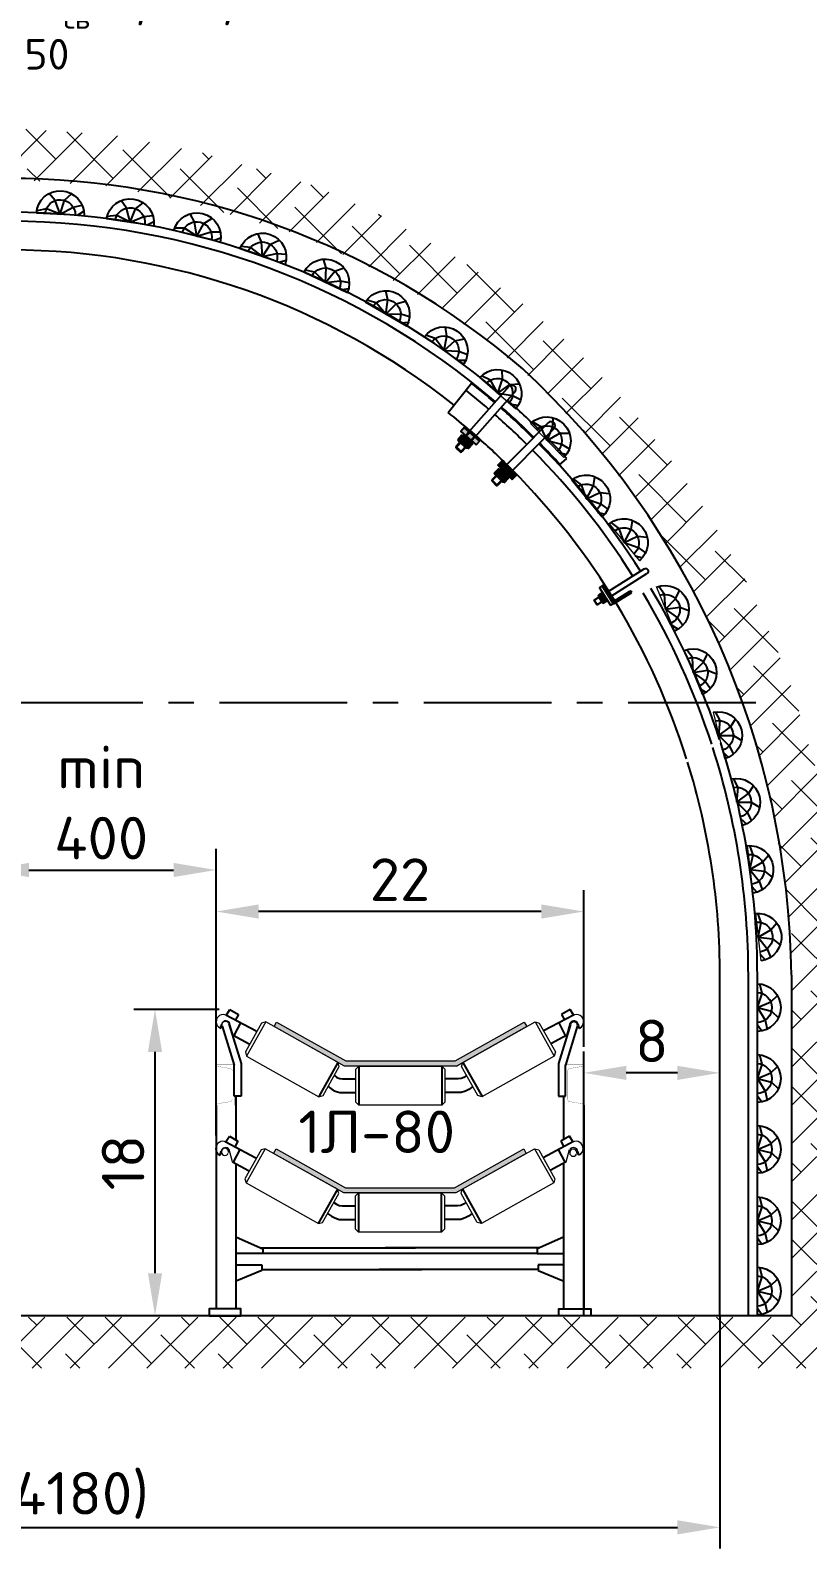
# Model space of a CAD drawing. Header units: millimetres. Extents: x 1757 to 4342, y -1901 to 53.
# Drawn here: x 4154.5 to 4200.1, y -1836.8 to -1747.6 of the extents above; entities that cross this region are included whole.
import ezdxf

# ---------------------------------------------------------------- set-up
doc = ezdxf.new("R2010")
doc.units = ezdxf.units.MM
doc.header["$LTSCALE"] = 0.1
doc.linetypes.add('осевая', pattern=[2, 1.25, -0.25, 0.25, -0.25])
for name, color, linetype in [('АП-112_22', 5, 'Continuous'), ('Д_Распорка', 7, 'Continuous'), ('Контур_112', 252, 'Continuous'), ('М16_Гайка_Конт', 7, 'Continuous'), ('М16_Планка', 7, 'Continuous'), ('М24_Гайка', 7, 'Continuous'), ('М24_Планка', 7, 'Continuous'), ('СКО', 7, 'Continuous'), ('Ско_М16_СВП-22', 7, 'Continuous'), ('Ско_М24', 5, 'Continuous'), ('Уголок_63х63', 7, 'Continuous')]:
    doc.layers.add(name, color=color, linetype=linetype)
doc.styles.get("Standard").update_dxf_attribs({"font": 'txt.shx'})
doc.dimstyles.new('ISO-25', dxfattribs={"dimtxt": 2.5, "dimasz": 2.5, "dimexe": 1.25, "dimexo": 0, "dimtad": 1, "dimdec": 0, "dimtxsty": 'Standard', "dimcen": 2.5, "dimadec": 0, "dimazin": 0, "dimtfac": 1, "dimtdec": 0, "dimtmove": 0, "dimatfit": 3, "dimfxl": 1, "dimarcsym": 0})

# ---------------------------------------------------------------- blocks, each defined once
blk = doc.blocks.new('pfnzu')
at = {"color": 7, "lineweight": 0}
blk.add_line((142694.1, -82404), (142694.1, -82544.3), dxfattribs=at)
at = {"layer": 'Д_Распорка', "color": 253}
for p, q in [((142679.9, -82432.8), (142686.9, -82404.5)), ((142694.1, -82474.1), (142679.9, -82432.8)), ((142654.7, -82457.4), (142634.8, -82439)), ((142694.1, -82474.1), (142652.6, -82484.3)), ((142694.1, -82474.1), (142654.7, -82457.4)), ((142694.1, -82474.1), (142671.5, -82511.2)), ((142652.6, -82484.3), (142632.2, -82504.2)), ((142671.5, -82511.2), (142664.9, -82537.2)), ((142694.1, -82524.6), (142681.4, -82542.8))]:
    blk.add_line(p, q, dxfattribs=at)
at = {"layer": 'Д_Распорка', "color": 7}
blk.add_arc((142695.6, -82474.1), 70.2, 91.2316, 268.7684, dxfattribs=at)
at = {"layer": 'Д_Распорка', "color": 253}
blk.add_arc((142695.6, -82474.1), 44.2, 91.9563, 268.0437, dxfattribs=at)
blk = doc.blocks.new('М16_Гайка')
at = {"layer": 'М16_Гайка_Конт'}
h = blk.add_hatch(color=253, dxfattribs=at)
h.paths.add_polyline_path([(1.9, -6.7, 0.267171), (1.9, -13.4), (1.9, -13.4), (14.3, -13.4), (14.3, -13.4, 0.267171), (14.3, -6.7)])
h.paths.add_polyline_path([(1.9, 6.7, 0.133362), (1.9, -6.7), (14.3, -6.7, 0.133362), (14.3, 6.7)])
h.paths.add_polyline_path([(1.9, 13.4), (1.9, 13.4, 0.267171), (1.9, 6.7), (14.3, 6.7, 0.267171), (14.3, 13.4), (14.3, 13.4)])
h.paths.add_polyline_path([(0, 10.1), (0, 0), (1, 0, -0.066387), (1.9, 6.7, -0.267171), (1.9, 13.4)])
h.paths.add_polyline_path([(0, 0), (0, -10), (1.9, -13.4, -0.267171), (1.9, -6.7, -0.066387), (1, 0)])
h.paths.add_polyline_path([(15.2, 0, -0.066387), (14.3, -6.7, -0.267171), (14.3, -13.4), (16.2, -10), (16.2, 0)])
h.paths.add_polyline_path([(14.3, 13.4, -0.267171), (14.3, 6.7, -0.066387), (15.2, 0), (16.2, 0), (16.2, 10.1)])
for p, q in [((1.9, 13.4), (0, 10.1)), ((0, 10.1), (0, -10)), ((0, 10.1), (0, -10)), ((0, 0), (1, 0)), ((1.9, 13.4), (14.3, 13.4)), ((14.3, 6.7), (1.9, 6.7)), ((14.3, 13.4), (16.2, 10.1)), ((15.2, 0), (16.2, 0)), ((16.2, 10.1), (16.2, -10)), ((16.2, 10.1), (16.2, -10)), ((1.9, -13.4), (0, -10)), ((14.3, -6.7), (1.9, -6.7)), ((14.3, -13.4), (1.9, -13.4)), ((14.3, -13.4), (16.2, -10))]:
    blk.add_line(p, q, dxfattribs=at)
for centre, radius, start, end in [((7.7, 10), 6.71, 149.9725, 209.9168), ((26.6, 0), 25.6, 164.8075, 195.1925), ((8.5, 10), 6.71, 330.0832, 29.9168), ((-10.4, 0), 25.6, 344.8075, 15.1925), ((7.7, -10), 6.71, 150.0832, 210.0275), ((8.5, -10), 6.71, 330.0832, 29.9168)]:
    blk.add_arc(centre, radius, start, end, dxfattribs=at)
blk = doc.blocks.new('A$C47E9096D')
at = {"layer": 'М24_Гайка'}
blk.add_hatch(color=253, dxfattribs=at).paths.add_polyline_path([(-69.3, 85.7), (-73.6, 88.2), (-105.2, 88.2), (-109.5, 85.7), (-109.5, 69.3), (-105.2, 66.8), (-73.6, 66.8), (-69.3, 69.3)])
for points in [[(-109.6, 85.7), (-105.2, 88.2)], [(-109.6, 85.7), (-109.6, 69.3)], [(-109.6, 69.3), (-105.2, 66.7)], [(-73.6, 88.2), (-105.2, 88.2)], [(-73.6, 66.7), (-105.2, 66.7)], [(-99.5, 85.7), (-99.5, 73.2)], [(-99.5, 69.3), (-99.5, 81.7)], [(-89.4, 88.2), (-89.4, 87)], [(-89.4, 66.7), (-89.4, 68)], [(-79.3, 85.7), (-79.3, 73.2)], [(-79.3, 69.3), (-79.3, 81.7)], [(-69.3, 85.7), (-73.6, 88.2)], [(-69.3, 69.3), (-73.6, 66.7)], [(-69.3, 85.7), (-69.3, 69.3)]]:
    blk.add_lwpolyline(points, dxfattribs=at)
at = {"layer": 'М24_Гайка', "color": 253}
blk.add_lwpolyline([(-73.6, 88.2), (-105.2, 88.2), (-109.5, 85.7), (-109.5, 69.3), (-105.2, 66.8), (-73.6, 66.8), (-69.3, 69.3), (-69.3, 85.7)], close=True, dxfattribs=at)
at = {"layer": 'М24_Гайка'}
for centre, radius, start, end in [((-104.5, 75.6), 11.3, 63.6373, 116.3627), ((-104.5, 79.4), 11.3, 243.6373, 296.3627), ((-89.4, 45.3), 41.7, 76.0034, 103.9966), ((-89.4, 109.7), 41.7, 256.0034, 283.9966), ((-74.3, 75.6), 11.3, 63.6373, 116.3627), ((-74.3, 79.4), 11.3, 243.6373, 296.3627)]:
    blk.add_arc(centre, radius, start, end, dxfattribs=at)
blk = doc.blocks.new('Уголок_63х63')
blk.add_lwpolyline([(-6, 31.5), (-5.1, 31.5)])
at = {"layer": 'Уголок_63х63'}
for p, q in [((-6, 58.5), (-2.6, 63)), ((-6, 53.2), (0, 61.1)), ((-6, 13), (-6, 60.3)), ((-6, 47.9), (0, 55.9)), ((-6, 42.7), (0, 50.6)), ((-6, 37.4), (0, 45.3)), ((0, 63), (-3.3, 63)), ((0, 0), (0, 63)), ((-63, 0), (-63, 3.3)), ((0, 0), (-63, 0)), ((-62.8, 4.4), (-62, 5.4)), ((-62.1, 0), (-57.6, 6)), ((-13, 6), (-60.3, 6)), ((-58.1, 0), (-53.6, 6)), ((-54.2, 0), (-49.6, 6)), ((-50.2, 0), (-45.6, 6)), ((-46.2, 0), (-41.7, 6)), ((-42.2, 0), (-37.7, 6)), ((-38.2, 0), (-33.7, 6)), ((-34.3, 0), (-29.7, 6)), ((-30.3, 0), (-25.7, 6)), ((-26.3, 0), (-21.8, 6)), ((-22.3, 0), (-17.8, 6)), ((-18.3, 0), (-13.8, 6)), ((-14.4, 0), (-8.7, 7.5)), ((-10.4, 0), (0, 13.7)), ((-6.5, 10.4), (0, 19)), ((-6.4, 0), (0, 8.5)), ((-6, 32.1), (0, 40.1)), ((-6, 26.9), (0, 34.8)), ((-6, 21.6), (0, 29.5)), ((-6, 16.3), (0, 24.3)), ((-2.4, 0), (0, 3.2))]:
    blk.add_line(p, q, dxfattribs=at)
for centre, radius, start, end in [((-3.3, 60.3), 2.7, 90.0004, 180.0004), ((-60.3, 3.3), 2.7, 90.0004, 180.0004), ((-13, 13), 7, 270.0004, 0.0004)]:
    blk.add_arc(centre, radius, start, end, dxfattribs=at)
blk = doc.blocks.new('Хомут_М15_Проф')
at = {"layer": 'Ско_М16_СВП-22'}
for p, q in [((-38.7, 8), (-163, 8)), ((-38.7, -8), (-163, -8))]:
    blk.add_line(p, q, dxfattribs=at)
blk.add_arc((-163, 0), 8, 90, 270, dxfattribs=at)
blk = doc.blocks.new('*D624')
at = {"color": 0, "lineweight": -2}
for p, q in [((4186.974, -1823.121), (4186.974, -1807.6)), ((4194.974, -1823.121), (4194.974, -1807.6)), ((4192.474, -1808.85), (4189.474, -1808.85))]:
    blk.add_line(p, q, dxfattribs=at)
at = {"color": 0, "lineweight": 15}
for points in [[(4189.474, -1808.434), (4189.474, -1809.267), (4186.974, -1808.85)], [(4192.474, -1808.434), (4192.474, -1809.267), (4194.974, -1808.85)]]:
    blk.add_solid(points, dxfattribs=at)
at = {"layer": 'Defpoints', "color": 0, "lineweight": 15}
for p in [(4186.974, -1808.85), (4186.974, -1823.121), (4194.974, -1823.121)]:
    blk.add_point(p, dxfattribs=at)
at = {"color": 0, "lineweight": 0, "insert": (4190.974, -1806.975), "char_height": 2.5, "attachment_point": 5}
blk.add_mtext('8', dxfattribs=at)
blk = doc.blocks.new('S л-80')
at = {"lineweight": 0}
for points in [[(3758.5, 1066.9), (3765.9, 1080), (3969.1, 965.8), (4289.8, 965.8), (4493, 1080), (4500.4, 1066.9), (4293.7, 950.8), (3965.2, 950.8)], [(3757, 694.5), (3764.4, 707.5), (3967.6, 593.4), (4288.3, 593.4), (4491.5, 707.5), (4498.8, 694.5), (4292.2, 578.4), (3963.6, 578.4)]]:
    blk.add_hatch(color=7, dxfattribs=at).paths.add_polyline_path(points)
at = {"color": 7}
for p, q in [((3617.2, 1099.8), (3628.4, 1117.4)), ((3628.4, 1117.4), (3653.6, 1102.7)), ((4627.5, 1117.4), (4602.3, 1102.7)), ((4638.6, 1099.8), (4627.5, 1117.4)), ((3601.7, 1061.5), (3603.9, 1072.6)), ((3616.3, 1101.4), (3705.9, 1054.2)), ((3625.5, 1074.6), (3661.9, 958.6)), ((3641.1, 1041.1), (3660.4, 1078.1)), ((3653.6, 1102.7), (3644.8, 1086.4)), ((4639.6, 1101.4), (4550, 1054.2)), ((4628.6, 1072.8), (4594, 958.6)), ((4614.7, 1041.1), (4595.4, 1078.1)), ((4602.3, 1102.7), (4611.1, 1086.4)), ((4654.2, 1061.5), (4652, 1072.6)), ((3596, 1064.6), (3601.7, 1061.5)), ((3605.4, 1068.3), (3641.3, 953.6)), ((3637.9, 1041.9), (3684.7, 1016.6)), ((4617.9, 1041.9), (4571.1, 1016.6)), ((4648.8, 1066.7), (4614.6, 953.8)), ((4659.8, 1064.6), (4654.2, 1061.5)), ((3641.1, 862.7), (3641.1, 954.4)), ((3661.9, 958.6), (3661.9, 862.7)), ((3945.9, 961.6), (3889.5, 861.2)), ((4007.7, 950.8), (4007.7, 838.9)), ((4250.7, 950.8), (4250.7, 835.6)), ((4312.9, 961.6), (4369.4, 861.2)), ((4594, 958.6), (4594, 862.7)), ((4614.7, 862.7), (4614.7, 954.4)), ((3935.8, 923), (3943.1, 917.4)), ((3943.1, 917.4), (3951, 914)), ((3951, 914), (3959.5, 912.9)), ((3959.5, 912.9), (3998.3, 912.9)), ((4299.4, 912.9), (4260.6, 912.9)), ((4307.9, 914), (4299.4, 912.9)), ((4315.7, 917.4), (4307.9, 914)), ((4323.1, 923), (4315.7, 917.4)), ((3661.9, 862.7), (3641.1, 862.7)), ((3646.8, 733.4), (3646.8, 862.7)), ((3917.2, 890.4), (3928.5, 882.5)), ((3928.5, 882.5), (3938.1, 877.5)), ((3938.1, 877.5), (3951, 873)), ((3951, 873), (3954.9, 873)), ((3954.9, 873), (3998.7, 873)), ((4303.9, 873), (4260.2, 873)), ((4307.9, 873), (4303.9, 873)), ((4320.8, 877.5), (4307.9, 873)), ((4330.4, 882.5), (4320.8, 877.5)), ((4341.6, 890.4), (4330.4, 882.5)), ((4594, 862.7), (4614.7, 862.7)), ((4609.1, 735.1), (4609.1, 862.8)), ((3587.9, 835.7), (3587.9, 237.6)), ((3587.9, 835.7), (3587.9, 835.7)), ((4667.9, 835.7), (4667.9, 237.6)), ((3614.8, 729), (3704.4, 681.7)), ((3615.7, 727.4), (3626.9, 745)), ((3626.9, 745), (3652.1, 730.3)), ((3652.1, 730.3), (3643.3, 713.9)), ((4638.1, 729), (4548.5, 681.7)), ((4626, 745), (4600.8, 730.3)), ((4600.8, 730.3), (4609.6, 713.9)), ((4637.1, 727.4), (4626, 745)), ((3594.5, 692.2), (3600.2, 689.1)), ((3600.2, 689.1), (3602.4, 700.2)), ((3636.4, 669.5), (3683.2, 644.1)), ((3639.6, 668.7), (3658.9, 705.7)), ((4616.4, 669.5), (4569.6, 644.1)), ((4613.2, 668.7), (4593.9, 705.7)), ((4652.7, 689.1), (4650.5, 700.2)), ((4658.3, 692.2), (4652.7, 689.1)), ((3646.8, 237.6), (3646.8, 663.9)), ((4609.1, 237.6), (4609.1, 665.5)), ((3944.4, 589.2), (3888, 488.7)), ((4311.4, 589.2), (4367.9, 488.7)), ((3934.3, 550.6), (3941.6, 545)), ((3941.6, 545), (3949.5, 541.6)), ((3949.5, 541.6), (3957.9, 540.5)), ((3957.9, 540.5), (3996.8, 540.5)), ((4006.2, 578.4), (4006.2, 466.5)), ((4249.2, 578.4), (4249.2, 463.2)), ((4297.9, 540.5), (4259, 540.5)), ((4306.4, 541.6), (4297.9, 540.5)), ((4314.2, 545), (4306.4, 541.6)), ((4321.6, 550.6), (4314.2, 545)), ((3915.7, 518), (3927, 510.1)), ((3927, 510.1), (3936.5, 505)), ((3936.5, 505), (3949.5, 500.5)), ((3949.5, 500.5), (3953.4, 500.5)), ((3953.4, 500.5), (3997.2, 500.5)), ((4302.4, 500.5), (4258.7, 500.5)), ((4306.4, 500.5), (4302.4, 500.5)), ((4319.3, 505), (4306.4, 500.5)), ((4328.9, 510.1), (4319.3, 505)), ((4340.1, 518), (4328.9, 510.1)), ((3647.6, 448.9), (3724.8, 414.5)), ((4608.3, 448.9), (4531, 414.5)), ((3719.4, 416.9), (4173.9, 416.9)), ((3724.8, 414.5), (3724.8, 400.6)), ((4536.4, 416.9), (4085, 416.9)), ((4531, 414.5), (4531, 400.6)), ((3724.8, 400.6), (3648.5, 400.6)), ((3648.5, 367.2), (3722, 367.2)), ((3722, 367.2), (3722, 350.4)), ((4531, 400.6), (4607.3, 400.6)), ((4607.3, 367.2), (4533.8, 367.2)), ((4533.8, 367.2), (4533.8, 350.4)), ((3722, 350.4), (3648.5, 320.7)), ((3722, 353.2), (4192.1, 353.2)), ((4533.8, 353.2), (4066.8, 353.2)), ((4533.8, 350.4), (4607.3, 320.7))]:
    blk.add_line(p, q, dxfattribs=at)
at = {"color": 7, "lineweight": 0}
for p, q in [((3734.1, 1080.6), (3677.6, 980.2)), ((4524.8, 1080.6), (4581.2, 980.2)), ((3965.2, 950.8), (3758.5, 1066.9)), ((4293.7, 950.8), (4500.4, 1066.9)), ((3732.5, 708.2), (3676.1, 607.7)), ((4523.3, 708.2), (4579.7, 607.7))]:
    blk.add_line(p, q, dxfattribs=at)
for points in [[(3637.9, 1041.9), (3627.8, 1077.9)], [(3758.5, 1066.9), (3765.9, 1080), (3969.1, 965.8), (4289.8, 965.8), (4493, 1080), (4500.4, 1066.9), (4293.7, 950.8), (3965.2, 950.8), (3758.5, 1066.9)], [(4617.9, 1041.9), (4628.1, 1077.9)], [(3636.4, 669.5), (3626.3, 705.5)], [(3757, 694.5), (3764.4, 707.5), (3967.6, 593.4), (4288.3, 593.4), (4491.5, 707.5), (4498.8, 694.5), (4292.2, 578.4), (3963.6, 578.4), (3757, 694.5)], [(4616.4, 669.5), (4626.5, 705.5)]]:
    blk.add_lwpolyline(points, dxfattribs=at)
for points in [[(3946.4, 961.4), (3734.1, 1080.6), (3721.8, 1077.2), (3674.2, 992.4), (3677.6, 980.2), (3890, 860.9), (3902.2, 864.3), (3949.8, 949.1)], [(4312.5, 961.4), (4524.8, 1080.6), (4537.1, 1077.2), (4584.7, 992.4), (4581.2, 980.2), (4368.9, 860.9), (4356.7, 864.3), (4309, 949.1)], [(4007.7, 950.8), (4251.2, 950.8), (4260.2, 941.8), (4260.2, 844.6), (4251.2, 835.6), (4007.7, 835.6), (3998.7, 844.6), (3998.7, 941.8)], [(3944.9, 588.9), (3732.5, 708.2), (3720.3, 704.8), (3672.7, 620), (3676.1, 607.7), (3888.4, 488.5), (3900.7, 491.9), (3948.3, 576.7)], [(4311, 588.9), (4523.3, 708.2), (4535.6, 704.8), (4583.2, 620), (4579.7, 607.7), (4367.4, 488.5), (4355.1, 491.9), (4307.5, 576.7)], [(4006.2, 578.4), (4249.7, 578.4), (4258.7, 569.4), (4258.7, 472.2), (4249.7, 463.2), (4006.2, 463.2), (3997.2, 472.2), (3997.2, 569.4)]]:
    blk.add_lwpolyline(points, close=True, dxfattribs=at)
at = {"color": 7, "linetype": 'Continuous', "const_width": 0.6}
for points in [[(3641.1, 895), (3641.1, 954.4), (3587.4, 954.4)], [(3623.1, 944.7), (3590.8, 950.2)], [(4614.7, 895), (4614.7, 954.4), (4668.4, 954.4)], [(4632.8, 944.7), (4665.1, 950.2)], [(3641.1, 895), (3641.1, 835.7), (3587.4, 835.7)], [(4614.7, 895), (4614.7, 835.7), (4668.4, 835.7)], [(3623.1, 845.4), (3590.8, 839.9)], [(4632.8, 845.4), (4665.1, 839.9)]]:
    blk.add_lwpolyline(points, dxfattribs=at)
for points in [[(3587.4, 954.4, 0.363107), (3590.8, 950.2, 0.363107)], [(3635.7, 895), (3635.7, 935.8, 0.362126), (3629.3, 943.5), (3617.6, 945.7)], [(4620.1, 895), (4620.1, 935.8, -0.362126), (4626.5, 943.5), (4638.3, 945.7)], [(4668.4, 954.4, -0.363107), (4665.1, 950.2, -0.363107)], [(3635.7, 895), (3635.7, 854.2, -0.362126), (3629.3, 846.6), (3617.6, 844.4)], [(4620.1, 895), (4620.1, 854.2, 0.362126), (4626.5, 846.6), (4638.3, 844.4)], [(3587.4, 835.7, -0.363107), (3590.8, 839.9, -0.363107)], [(4668.4, 835.7, 0.363107), (4665.1, 839.9, 0.363107)]]:
    blk.add_lwpolyline(points, format="xyb", dxfattribs=at)
at = {"color": 7}
blk.add_lwpolyline([(3724.8, 401.6), (4531, 401.6)], dxfattribs=at)
for points in [[(3567.6, 217.4), (3661, 217.4), (3661, 237.6), (3567.6, 237.6)], [(4688.2, 217.4), (4594.9, 217.4), (4594.9, 237.6), (4688.2, 237.6)]]:
    blk.add_lwpolyline(points, close=True, dxfattribs=at)
at = {"color": 7, "lineweight": 0}
for centre, radius, start, end in [((3609.2, 1081.3), 21, 62.0007, 242.425), ((3616.9, 1070.6), 13.2, 33.9155, 170.9358), ((3615.4, 1071.5), 10.6, 17.3852, 197.3852), ((4639, 1070.6), 13.2, 9.0642, 146.0845), ((4638.7, 1069.8), 10.6, 343.1425, 163.1425), ((4646.6, 1081.3), 21, 297.575, 117.9993), ((3607.7, 708.9), 21, 62.0007, 242.425), ((4645.1, 708.9), 21, 297.575, 117.9993), ((3615.4, 698.1), 13.2, 33.9155, 170.9358), ((3613.9, 699), 10.6, 17.3852, 197.3852), ((3613.9, 699), 10.5, 347.7199, 335.3648), ((4637, 696.5), 10.5, 347.7199, 335.3648), ((4637.5, 698.1), 13.2, 9.0642, 146.0845)]:
    blk.add_arc(centre, radius, start, end, dxfattribs=at)
blk = doc.blocks.new('*D654')
at = {"color": 0, "lineweight": -2}
for p, q in [((4165.549, -1805.121), (4160.538, -1805.121)), ((4161.788, -1820.621), (4161.788, -1807.621)), ((4167.451, -1823.121), (4160.538, -1823.121))]:
    blk.add_line(p, q, dxfattribs=at)
at = {"color": 0, "lineweight": 15}
for points in [[(4161.371, -1807.621), (4162.204, -1807.621), (4161.788, -1805.121)], [(4161.371, -1820.621), (4162.204, -1820.621), (4161.788, -1823.121)]]:
    blk.add_solid(points, dxfattribs=at)
at = {"layer": 'Defpoints', "color": 0, "lineweight": 15}
for p in [(4161.788, -1805.121), (4165.549, -1805.121), (4167.451, -1823.121)]:
    blk.add_point(p, dxfattribs=at)
at = {"color": 0, "lineweight": 0, "insert": (4159.913, -1814.121), "char_height": 2.5, "attachment_point": 5, "rotation": 90}
blk.add_mtext('18', dxfattribs=at)
blk = doc.blocks.new('*D655')
at = {"color": 0, "lineweight": -2}
for p, q in [((4151.877, -1794.786), (4151.877, -1798.187)), ((4165.374, -1803.405), (4165.374, -1795.687)), ((4154.377, -1796.937), (4162.874, -1796.937))]:
    blk.add_line(p, q, dxfattribs=at)
at = {"color": 0, "lineweight": 15}
for points in [[(4154.377, -1796.52), (4154.377, -1797.353), (4151.877, -1796.937)], [(4162.874, -1796.52), (4162.874, -1797.353), (4165.374, -1796.937)]]:
    blk.add_solid(points, dxfattribs=at)
at = {"layer": 'Defpoints', "color": 0, "lineweight": 15}
for p in [(4151.877, -1794.786), (4165.374, -1796.937), (4165.374, -1803.405)]:
    blk.add_point(p, dxfattribs=at)
at = {"color": 0, "lineweight": 0, "insert": (4158.626, -1792.978), "char_height": 2.5, "attachment_point": 5}
blk.add_mtext('min\\P400', dxfattribs=at)
blk = doc.blocks.new('*D630')
at = {"color": 0, "lineweight": -2}
for p, q in [((4111.378, -1823.121), (4111.378, -1836.791)), ((4194.974, -1823.121), (4194.974, -1836.791)), ((4113.878, -1835.541), (4192.474, -1835.541))]:
    blk.add_line(p, q, dxfattribs=at)
at = {"color": 0, "lineweight": 15}
for points in [[(4113.878, -1835.124), (4113.878, -1835.958), (4111.378, -1835.541)], [(4192.474, -1835.124), (4192.474, -1835.958), (4194.974, -1835.541)]]:
    blk.add_solid(points, dxfattribs=at)
at = {"layer": 'Defpoints', "color": 0, "lineweight": 15}
for p in [(4111.378, -1823.121), (4194.974, -1823.121), (4194.974, -1835.541)]:
    blk.add_point(p, dxfattribs=at)
at = {"color": 0, "lineweight": 0, "insert": (4153.176, -1833.666), "char_height": 2.5, "attachment_point": 5}
blk.add_mtext('3840(4180)', dxfattribs=at)
blk = doc.blocks.new('*D641')
at = {"color": 0, "lineweight": -2}
for p, q in [((4165.374, -1812.519), (4165.374, -1798.125)), ((4186.974, -1807.317), (4186.974, -1798.125)), ((4184.474, -1799.375), (4167.874, -1799.375))]:
    blk.add_line(p, q, dxfattribs=at)
at = {"color": 0, "lineweight": 15}
for points in [[(4167.874, -1798.959), (4167.874, -1799.792), (4165.374, -1799.375)], [(4184.474, -1798.959), (4184.474, -1799.792), (4186.974, -1799.375)]]:
    blk.add_solid(points, dxfattribs=at)
at = {"layer": 'Defpoints', "color": 0, "lineweight": 15}
for p in [(4165.374, -1799.375), (4186.974, -1807.317), (4165.374, -1812.519)]:
    blk.add_point(p, dxfattribs=at)
at = {"color": 0, "lineweight": 0, "insert": (4176.174, -1797.5), "char_height": 2.5, "attachment_point": 5}
blk.add_mtext('22', dxfattribs=at)

msp = doc.modelspace()

# ---------------------------------------------------------------- hatches: boundary and pattern name
at = {"lineweight": 0}
h = msp.add_hatch(dxfattribs=at)
h.set_pattern_fill('ANSI38', scale=0.5, style=0)
h.set_pattern_definition([(45, (-279742.487, 278903.6247), (-1.122532015, 1.122532015), []), (135, (-279742.487, 278903.6247), (-3.3675960454, 1.122532015), [3.96875, -2.38125])])
h.paths.add_polyline_path([(4107.219, -1823.191), (4107.219, -1803.192), (4107.283, -1801.196), (4107.477, -1798.707), (4107.96, -1795.24), (4108.894, -1791.017), (4110.085, -1787.193), (4112.177, -1782.206), (4114.161, -1778.525), (4117.158, -1774.059), (4120.581, -1769.983), (4123.632, -1767.125), (4126.941, -1764.551), (4131.956, -1761.552), (4137.25, -1759.228), (4141.345, -1757.939), (4145.234, -1757.086), (4148.781, -1756.607), (4153.567, -1756.395), (4159.051, -1756.762), (4163.69, -1757.69), (4170.179, -1759.606), (4173.999, -1761.309), (4178.182, -1763.683), (4181.349, -1765.895), (4184.437, -1768.541), (4187.386, -1771.703), (4189.946, -1774.972), (4191.796, -1777.74), (4193.772, -1781.235), (4195.479, -1784.931), (4196.348, -1787.193), (4197.765, -1791.982), (4198.86, -1797.847), (4199.215, -1803.192), (4199.215, -1823.191)], flags=16)
h.paths.add_polyline_path([(4104.219, -1826.191), (4104.219, -1803.143), (4104.287, -1801.031), (4104.493, -1798.383), (4105.005, -1794.709), (4105.992, -1790.245), (4107.263, -1786.164), (4109.467, -1780.911), (4111.589, -1776.974), (4114.757, -1772.253), (4118.399, -1767.917), (4121.682, -1764.842), (4125.244, -1762.071), (4130.578, -1758.88), (4136.194, -1756.415), (4140.572, -1755.037), (4144.711, -1754.129), (4148.513, -1753.615), (4153.601, -1753.391), (4159.447, -1753.782), (4164.411, -1754.774), (4171.219, -1756.785), (4175.353, -1758.628), (4179.785, -1761.143), (4183.188, -1763.521), (4186.516, -1766.372), (4189.668, -1769.752), (4192.378, -1773.211), (4194.352, -1776.167), (4196.444, -1779.866), (4198.244, -1783.762), (4199.191, -1786.227), (4200.686, -1791.279), (4201.841, -1797.471), (4202.215, -1803.092), (4202.215, -1826.191)])
at = {"layer": 'М24_Планка'}
for points in [[(4179.995, -1770.917), (4180.888, -1771.706), (4180.655, -1771.97), (4179.762, -1771.181)], [(4182.174, -1772.902), (4183.019, -1773.742), (4182.771, -1773.992), (4181.926, -1773.152)]]:
    msp.add_hatch(color=7, dxfattribs=at).paths.add_polyline_path(points)

# ---------------------------------------------------------------- linework, layer by layer
at = {"color": 7, "linetype": 'осевая', "ltscale": 60}
msp.add_line((4197.076, -1787.123), (4109.175, -1787.123), dxfattribs=at)
at = {"color": 7, "lineweight": 0}
msp.add_line((4175.545, -1823.121), (4199.174, -1823.121), dxfattribs=at)
at = {"layer": 'АП-112_22', "color": 7}
for p, q in [((4179.013, -1770.072), (4180.38, -1768.351)), ((4185.538, -1773.161), (4185.972, -1772.765)), ((4194.974, -1823.121), (4194.974, -1803.122)), ((4196.643, -1823.121), (4196.643, -1803.122)), ((4197.172, -1823.121), (4197.172, -1803.122)), ((4197.172, -1823.121), (4194.974, -1823.121))]:
    msp.add_line(p, q, dxfattribs=at)
for centre, radius, start, end in [((4153.176, -1802.718), 44.416, 49.3493, 89.79348), ((4153.176, -1802.718), 43.885, 49.3525, 89.79099), ((4153.176, -1802.718), 42.198, 51.63868, 89.78263), ((4152.776, -1803.122), 43.867, 49.30328, 51.55426), ((4152.776, -1803.122), 44.396, 49.30067, 51.55426), ((4152.776, -1803.122), 44.396, 45.29756, 48.68123), ((4153.176, -1802.718), 43.885, 45.29766, 48.72585), ((4153.176, -1802.718), 44.416, 45.29584, 48.73013), ((4152.776, -1803.122), 42.198, 49.31194, 51.55426), ((4152.776, -1803.122), 43.867, 45.2994, 48.67637), ((4152.776, -1803.122), 42.198, 45.30551, 48.66023), ((4153.176, -1802.718), 44.416, 42.40567, 44.67667), ((4152.776, -1803.122), 43.867, 32.31488, 44.67249), ((4152.776, -1803.122), 44.396, 32.31138, 44.67812), ((4153.176, -1802.718), 43.885, 42.40567, 44.67101), ((4152.776, -1803.122), 42.198, 17.54543, 44.6538), ((4152.776, -1803.122), 44.396, 18.17237, 30.77023), ((4152.776, -1803.122), 43.867, 18.02742, 30.77925), ((4152.776, -1803.122), 44.396, 0, 17.90541), ((4152.776, -1803.122), 43.867, 0, 17.7571), ((4152.776, -1803.122), 42.198, 0, 17.26389)]:
    msp.add_arc(centre, radius, start, end, dxfattribs=at)
at = {"layer": 'Д_Распорка', "color": 7}
for q in [(4190.285, -1779.399), (4190.297, -1779.391), (4190.347, -1779.36), (4190.302, -1779.388), (4190.306, -1779.386), (4190.312, -1779.382)]:
    msp.add_line((4190.3, -1779.38), q, dxfattribs=at)
at = {"layer": 'Контур_112', "color": 7}
for p, q in [((4199.174, -1803.122), (4199.174, -1823.121)), ((4199.174, -1823.121), (4109.18, -1823.121)), ((4199.174, -1823.121), (4109.18, -1823.121))]:
    msp.add_line(p, q, dxfattribs=at)
for centre, radius, start, end in [((4153.176, -1802.722), 46.398, 49.36208, 130.63792), ((4149.764, -1803.717), 49.413, 0.6902, 47.11114)]:
    msp.add_arc(centre, radius, start, end, dxfattribs=at)
at = {"layer": 'М16_Планка', "color": 7}
msp.add_lwpolyline([(4188.536, -1781.388), (4188.706, -1781.282), (4188.07, -1780.265), (4187.9, -1780.371), (4188.536, -1781.388)], dxfattribs=at)
at = {"layer": 'М24_Планка', "color": 7}
for points in [[(4180.656, -1771.975), (4180.894, -1771.705), (4179.994, -1770.911), (4179.756, -1771.181), (4180.656, -1771.975)], [(4182.771, -1773.998), (4183.025, -1773.742), (4182.174, -1772.897), (4181.92, -1773.152), (4182.771, -1773.998)]]:
    msp.add_lwpolyline(points, dxfattribs=at)
for points in [[(4180.655, -1771.97), (4180.888, -1771.706), (4179.995, -1770.917), (4179.762, -1771.181)], [(4182.771, -1773.992), (4183.019, -1773.742), (4182.174, -1772.902), (4181.926, -1773.152)]]:
    msp.add_lwpolyline(points, close=True, dxfattribs=at)
at = {"layer": 'СКО', "color": 7}
msp.add_line((4179.953, -1770.959), (4180.858, -1771.747), dxfattribs=at)
at = {"layer": 'Ско_М16_СВП-22', "color": 7}
for points in [[(4188.029, -1781.187), (4187.762, -1781.354), (4187.592, -1781.083), (4187.859, -1780.916)], [(4187.691, -1781.21), (4187.677, -1781.219)]]:
    msp.add_lwpolyline(points, dxfattribs=at)
at = {"layer": 'Ско_М24', "color": 7}
for p, q in [((4182.586, -1768.519), (4179.452, -1772.069)), ((4182.945, -1768.837), (4179.812, -1772.387)), ((4184.901, -1770.661), (4181.565, -1774.021)), ((4180.289, -1771.122), (4180.648, -1771.439)), ((4185.242, -1770.999), (4181.905, -1774.359)), ((4179.452, -1772.069), (4179.457, -1772.14)), ((4179.452, -1772.069), (4179.812, -1772.387)), ((4179.457, -1772.14), (4179.742, -1772.391)), ((4179.742, -1772.391), (4179.812, -1772.387)), ((4182.455, -1773.124), (4182.796, -1773.462)), ((4181.565, -1774.021), (4181.565, -1774.091)), ((4181.565, -1774.021), (4181.905, -1774.359)), ((4181.565, -1774.091), (4181.834, -1774.359)), ((4181.834, -1774.359), (4181.905, -1774.359))]:
    msp.add_line(p, q, dxfattribs=at)
for points in [[(4179.457, -1772.14), (4180.326, -1771.155)], [(4179.742, -1772.391), (4180.611, -1771.406)], [(4179.632, -1772.228), (4179.599, -1772.266)], [(4181.565, -1774.091), (4182.491, -1773.159)], [(4181.834, -1774.359), (4182.76, -1773.427)], [(4181.735, -1774.19), (4181.7, -1774.225)]]:
    msp.add_lwpolyline(points, dxfattribs=at)
for centre, start, end in [((4182.749, -1768.697), 318.57029, 138.57029), ((4185.054, -1770.848), 315.19538, 135.19538)]:
    msp.add_arc(centre, 0.24, start, end, dxfattribs=at)

# ---------------------------------------------------------------- block references
at = {"color": 7, "lineweight": 0, "yscale": 0.01999905100092292, "zscale": 0.019999051}
for p, xscale, rotation in [((2636.971, 1166.685), -0.01999905100119624, 87.41956532256512), ((2636.971, 1166.685), -0.01999905100119624, 87.41956532256512), ((2939.373, 1302.752), -0.01999905098764722, 81.71456295244082), ((2939.373, 1302.752), -0.01999905098764722, 81.71456295244082), ((3249.824, 1407.016), -0.01999905101419085, 76.07957515464312), ((3550.17, 1476.77), -0.01999905100408077, 70.77834170252065), ((3892.575, 1521.836), -0.01999905100576223, 64.83270717924455), ((4179.073, 1531.822), -0.01999905100242872, 59.90836102671099), ((4423.951, 1520.564), -0.01999905100018385, 55.70714744227898), ((4799.884, 1468.748), -0.01999905100615066, 49.16731566836957), ((5073.429, 1402.373), -0.01999905098973155, 44.33313067983994), ((5364.842, 1303.411), -0.01999905101111419, 39.03865951511919), ((5367.052, 1300.847), -0.01999905101111419, 39.03865951511919), ((6203.318, 829.526), -0.01999905099552047, 22.36345314911325), ((6204.951, 825.811), -0.01999905099552047, 22.36345314911325), ((6581.027, 484.911), -0.01999905099130812, 13.59410263126781), ((6582.082, 480.995), -0.01999905099130812, 13.59410263126781), ((6841.101, 170.775), -0.0199990509985922, 6.626020044321566), ((6841.579, 166.798), -0.0199990509985922, 6.626020044321566), ((7050.918, -155.613), -0.01999905100092348, 1.359098705577821e-05), ((7050.918, -159.78), -0.01999905100092348, 1.359098705577821e-05), ((7050.918, -163.938), -0.01999905100092348, 1.359098705577821e-05), ((7050.918, -168.13), -0.01999905100092348, 1.359098705577821e-05), ((7050.918, -172.258), -0.01999905100092348, 1.359098705577821e-05)]:
    msp.add_blockref('pfnzu', p, dxfattribs=dict(at, xscale=xscale, rotation=rotation))
at = {"color": 7, "extrusion": (0, 0, -1), "xscale": 0.01999905098276269, "yscale": 0.01999905100092292, "zscale": -0.019999051, "rotation": 327.9785709503664}
msp.add_blockref('Уголок_63х63', (-4188.723, -1781.309), dxfattribs=at)
at = {"color": 1, "xscale": 0.01999999998952262, "yscale": 0.01999999998952262, "zscale": 0.02}
msp.add_blockref('S л-80', (4093.616, -1827.468), dxfattribs=at)
at = {"layer": 'М16_Гайка_Конт', "extrusion": (0, 0, -1), "xscale": 0.01999905098276269, "yscale": 0.01999905100092292, "zscale": -0.019999051, "rotation": 327.9785709503664}
msp.add_blockref('М16_Гайка', (-4188.219, -1780.88), dxfattribs=at)
at = {"layer": 'М24_Гайка', "color": 7, "extrusion": (0, 0, -1), "yscale": 0.01999905100092292, "zscale": -0.019999051}
for p, xscale, rotation in [((-4177.646, -1771.776), 0.01999905099340455, 41.42970738347192), ((-4179.779, -1773.622), 0.01999905100397495, 44.80461592492941)]:
    msp.add_blockref('A$C47E9096D', p, dxfattribs=dict(at, xscale=xscale, rotation=rotation))
at = {"layer": 'Ско_М16_СВП-22', "color": 7, "extrusion": (0, 0, -1), "xscale": 0.01999905098276269, "yscale": 0.01999905100092292, "zscale": -0.019999051, "rotation": 327.9785709503664}
msp.add_blockref('Хомут_М15_Проф', (-4187.834, -1781.121), dxfattribs=at)

# ---------------------------------------------------------------- texts
at = {"color": 7, "lineweight": 0, "attachment_point": 5}
for s, insert, char_height, width in [('\\A1;{\\H1.44x;Сечение выработки в эксплуатации\\PКМПА3-11,2     S\\H0.7x;\\S^ св;\\H1.4286x;=9,7-11,2 м\\H0.7x;\\S2^ ;\\H1.4286x;\\PМ 1:50}', (4152.963, -1744.216), 1.24994, 39.07333), ('1Л-80', (4174.814, -1812.311), 2.4999, 25.79972)]:
    msp.add_mtext(s, dxfattribs=dict(at, insert=insert, char_height=char_height, width=width))

# ---------------------------------------------------------------- dimensions: what is measured, and where the dimension line sits
at = {"color": 7, "lineweight": 0}
for base, p1, p2, text, picture, middle in [((4165.374, -1796.937), (4151.877, -1794.786), (4165.374, -1803.405), 'min\\P400', '*D655', (4158.626, -1792.978)), ((4194.974, -1835.541), (4111.378, -1823.121), (4194.974, -1823.121), '3840(4180)', '*D630', (4153.176, -1833.666))]:
    dim = msp.add_linear_dim(base=base, p1=p1, p2=p2, text=text, dimstyle='ISO-25', dxfattribs=at)
    dim.commit()
    dim.dimension.update_dxf_attribs({"geometry": picture, "text_midpoint": middle})
dim = msp.add_linear_dim(base=(4165.374, -1799.375), p1=(4186.974, -1807.317), p2=(4165.374, -1812.519), dimstyle='ISO-25', dxfattribs=at)
dim.commit()
dim.dimension.update_dxf_attribs({"geometry": '*D641', "text_midpoint": (4176.174, -1797.5)})
dim = msp.add_linear_dim(base=(4161.788, -1805.121), p1=(4167.451, -1823.121), p2=(4165.549, -1805.121), angle=90, dimstyle='ISO-25', dxfattribs=at)
dim.commit()
dim.dimension.update_dxf_attribs({"geometry": '*D654', "text_midpoint": (4159.913, -1814.121)})
dim = msp.add_linear_dim(base=(4186.974, -1808.85), p1=(4194.974, -1823.121), p2=(4186.974, -1823.121), dimstyle='ISO-25', dxfattribs=at)
dim.commit()
dim.dimension.update_dxf_attribs({"geometry": '*D624', "text_midpoint": (4190.974, -1808.85), "dimtype": 160})

doc.saveas('drawing.dxf')
